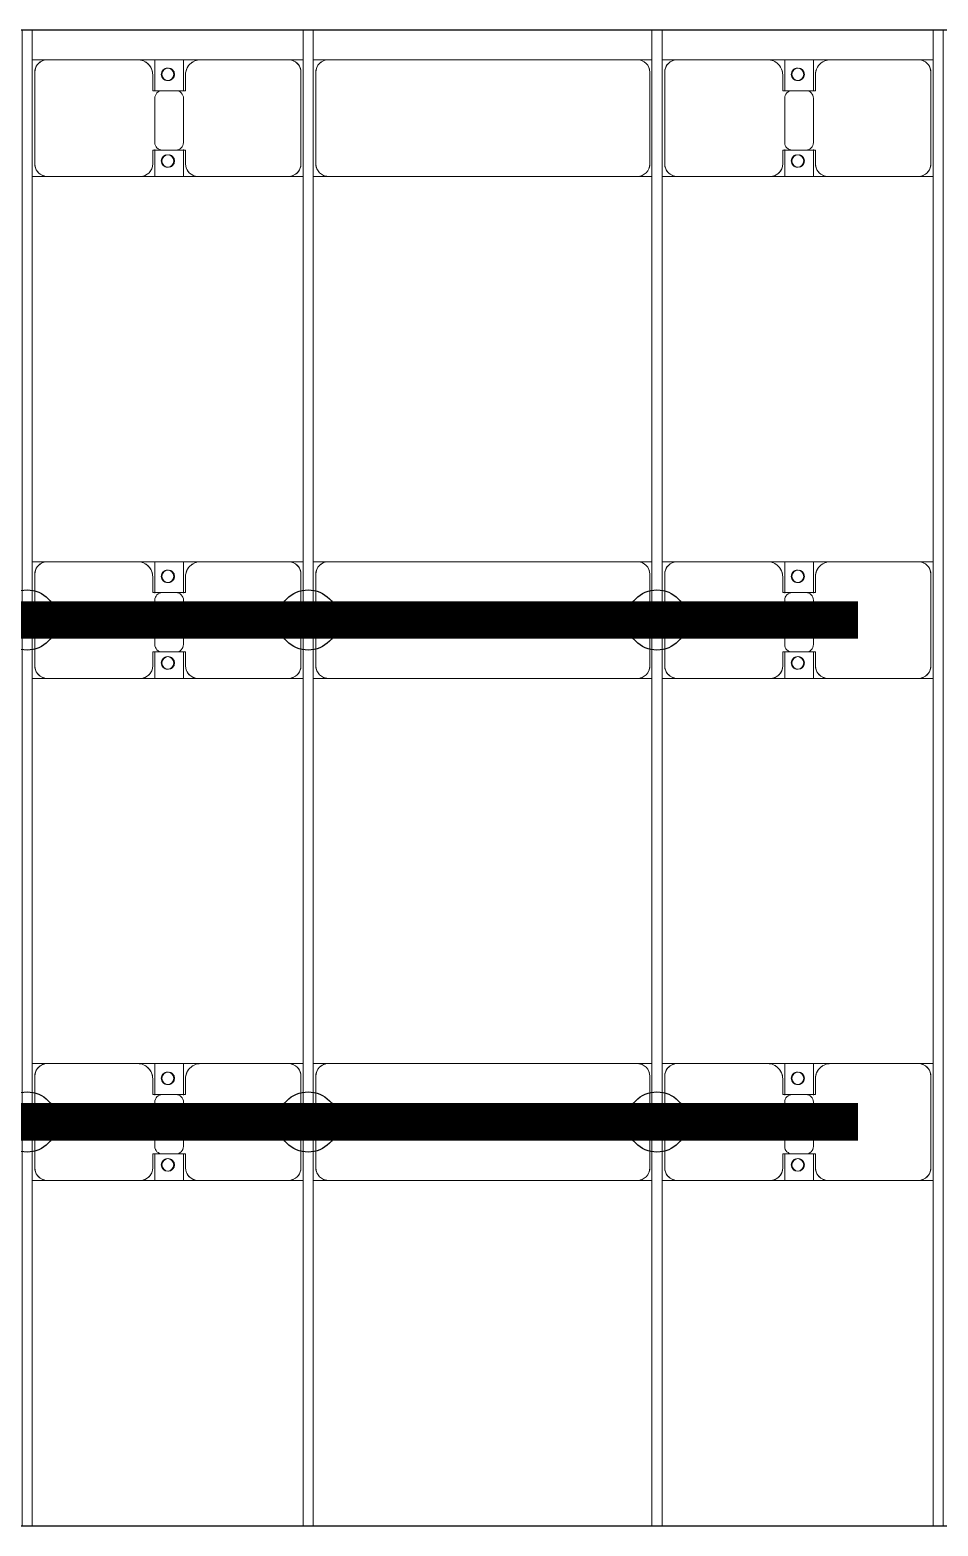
# Model space of a CAD drawing. Header units: millimetres. Extents: x -533732 to -130507, y -117886 to -23954.
# Drawn here: x -447527 to -443909, y -47746 to -41785 of the extents above; entities that cross this region are included whole.
import ezdxf

# ---------------------------------------------------------------- set-up
doc = ezdxf.new("R2010")
doc.units = ezdxf.units.MM
doc.layers.add('A-GENM', color=13, linetype='Continuous', lineweight=9)
doc.layers.add('S-BEAM', color=12, linetype='Continuous', lineweight=9)
doc.layers.add('GC-HOP 40x60 GIA CUONG', color=1, linetype='Continuous')

# ---------------------------------------------------------------- blocks, each defined once
blk = doc.blocks.new('Dai phao do pin - DẢI PHAO ĐỠ PIN-V37-BỐ TRÍ KHUNG KẾT CẤU BÈ PIN 06')
at = {"layer": 'A-GENM', "color": 7}
for p, q in [((3218.9, 241.6), (3279.7, 241.6)), ((3218.9, 241.6), (3279.7, 241.6)), ((3639.7, 241.6), (3279.7, 241.6)), ((3639.7, 241.6), (3822.2, 241.6)), ((3822.2, 241.6), (3639.7, 241.6)), ((3707.8, 241.6), (3890.3, 241.6)), ((3707.8, 116.2), (3707.8, 241.6)), ((3890.3, 241.6), (3707.8, 241.6)), ((3822.2, 241.6), (3822.2, 116.2)), ((4240.3, 241.6), (3890.3, 241.6)), ((4240.3, 241.6), (4298.9, 241.6)), ((4240.3, 241.6), (4298.9, 241.6)), ((4338.9, 241.6), (4399.7, 241.6)), ((4338.9, 241.6), (4399.7, 241.6)), ((5630.3, 241.6), (4399.7, 241.6)), ((5630.3, 241.6), (5688.9, 241.6)), ((5630.3, 241.6), (5688.9, 241.6)), ((5728.9, 241.6), (5789.7, 241.6)), ((5728.9, 241.6), (5789.7, 241.6)), ((6149.7, 241.6), (5789.7, 241.6)), ((6149.7, 241.6), (6332.2, 241.6)), ((6332.2, 241.6), (6149.7, 241.6)), ((6217.8, 241.6), (6400.3, 241.6)), ((6217.8, 116.2), (6217.8, 241.6)), ((6400.3, 241.6), (6217.8, 241.6)), ((6332.2, 241.6), (6332.2, 116.2)), ((6750.3, 241.6), (6400.3, 241.6)), ((6750.3, 241.6), (6808.9, 241.6)), ((6750.3, 241.6), (6808.9, 241.6)), ((3229.7, 191.6), (3229.7, -173.4)), ((3699.7, 118.2), (3699.7, 181.6)), ((3830.3, 181.6), (3830.3, 118.2)), ((4290.3, -173.4), (4290.3, 191.6)), ((4349.7, 191.6), (4349.7, -173.4)), ((5680.3, -173.4), (5680.3, 191.6)), ((5739.7, 191.6), (5739.7, -173.4)), ((6209.7, 118.2), (6209.7, 181.6)), ((6340.3, 181.6), (6340.3, 118.2)), ((6800.3, -173.4), (6800.3, 191.6)), ((3792.2, 118.2), (3699.7, 118.2)), ((3707.8, 88.2), (3707.8, -88.2)), ((3830.3, 118.2), (3737.8, 118.2)), ((3822.2, -88.2), (3822.2, 88.2)), ((6302.2, 118.2), (6209.7, 118.2)), ((6217.8, 88.2), (6217.8, -88.2)), ((6340.3, 118.2), (6247.8, 118.2)), ((6332.2, -88.2), (6332.2, 88.2)), ((3699.7, -173.4), (3699.7, -118.2)), ((3699.7, -118.2), (3792.2, -118.2)), ((3707.8, -223.4), (3707.8, -116.2)), ((3737.8, -118.2), (3830.3, -118.2)), ((3822.2, -116.2), (3822.2, -223.4)), ((3830.3, -118.2), (3830.3, -173.4)), ((6209.7, -173.4), (6209.7, -118.2)), ((6209.7, -118.2), (6302.2, -118.2)), ((6217.8, -223.4), (6217.8, -116.2)), ((6247.8, -118.2), (6340.3, -118.2)), ((6332.2, -116.2), (6332.2, -223.4)), ((6340.3, -118.2), (6340.3, -173.4)), ((3279.7, -223.4), (3218.9, -223.4)), ((3279.7, -223.4), (3218.9, -223.4)), ((3279.7, -223.4), (3649.7, -223.4)), ((3822.2, -223.4), (3649.7, -223.4)), ((3649.7, -223.4), (3822.2, -223.4)), ((3880.3, -223.4), (3707.8, -223.4)), ((3707.8, -223.4), (3880.3, -223.4)), ((3880.3, -223.4), (4240.3, -223.4)), ((4298.9, -223.4), (4240.3, -223.4)), ((4298.9, -223.4), (4240.3, -223.4)), ((4399.7, -223.4), (4338.9, -223.4)), ((4399.7, -223.4), (4338.9, -223.4)), ((4399.7, -223.4), (5630.3, -223.4)), ((5688.9, -223.4), (5630.3, -223.4)), ((5688.9, -223.4), (5630.3, -223.4)), ((5789.7, -223.4), (5728.9, -223.4)), ((5789.7, -223.4), (5728.9, -223.4)), ((5789.7, -223.4), (6159.7, -223.4)), ((6332.2, -223.4), (6159.7, -223.4)), ((6159.7, -223.4), (6332.2, -223.4)), ((6390.3, -223.4), (6217.8, -223.4)), ((6217.8, -223.4), (6390.3, -223.4)), ((6390.3, -223.4), (6750.3, -223.4)), ((6808.9, -223.4), (6750.3, -223.4)), ((6808.9, -223.4), (6750.3, -223.4))]:
    blk.add_line(p, q, dxfattribs=at)
for centre, radius, start, end in [((3279.7, 191.6), 50, 90, 180), ((3279.7, 191.6), 50, 105, 180), ((3639.7, 181.6), 60, 360, 90), ((3890.3, 181.6), 60, 90, 180), ((4240.3, 191.6), 50, 360, 90), ((4240.3, 191.6), 50, 360, 75), ((4399.7, 191.6), 50, 90, 180), ((4399.7, 191.6), 50, 105, 135), ((5630.3, 191.6), 50, 360, 90), ((5630.3, 191.6), 50, 60, 90), ((5789.7, 191.6), 50, 90, 180), ((5789.7, 191.6), 50, 105, 180), ((6149.7, 181.6), 60, 360, 90), ((6400.3, 181.6), 60, 90, 180), ((6750.3, 191.6), 50, 0, 90), ((6750.3, 191.6), 50, 0, 75), ((3639.7, 181.6), 60, 360, 60), ((3758.6, 183.2), 25, 0, 180), ((3758.6, 183.2), 25, 180, 0), ((3758.6, 183.2), 25, 360, 165), ((3761.4, 183.2), 25, 0, 180), ((3761.4, 183.2), 25, 90, 180), ((3761.4, 183.2), 25, 180, 0), ((3761.4, 183.2), 25, 180, 300), ((3758.6, 183.2), 25, 210, 360), ((3761.4, 183.2), 25, 15, 75), ((3890.3, 181.6), 60, 120, 180), ((4399.7, 191.6), 50, 165, 180), ((5630.3, 191.6), 50, 15, 30), ((6149.7, 181.6), 60, 360, 60), ((6268.6, 183.2), 25, 0, 180), ((6268.6, 183.2), 25, 180, 0), ((6268.6, 183.2), 25, 0, 165), ((6271.4, 183.2), 25, 0, 180), ((6271.4, 183.2), 25, 90, 180), ((6271.4, 183.2), 25, 180, 0), ((6271.4, 183.2), 25, 180, 300), ((6268.6, 183.2), 25, 210, 0), ((6271.4, 183.2), 25, 15, 75), ((6400.3, 181.6), 60, 120, 180), ((3761.4, 183.2), 25, 330, 345), ((6271.4, 183.2), 25, 330, 345), ((3737.8, 88.2), 30, 90, 180), ((3792.2, 88.2), 30, 360, 90), ((6247.8, 88.2), 30, 90, 180), ((6302.2, 88.2), 30, 0, 90), ((3737.8, -88.2), 30, 180, 270), ((3792.2, -88.2), 30, 270, 360), ((6247.8, -88.2), 30, 180, 270), ((6302.2, -88.2), 30, 270, 0), ((3279.7, -173.4), 50, 180, 270), ((3279.7, -173.4), 50, 180, 255), ((3649.7, -173.4), 50, 270, 360), ((3649.7, -173.4), 50, 285, 0), ((3758.6, -161.8), 25, 0, 180), ((3758.6, -161.8), 25, 180, 0), ((3758.6, -161.8), 25, 105, 165), ((3758.6, -161.8), 25, 195, 360), ((3761.4, -161.8), 25, 0, 180), ((3761.4, -161.8), 25, 105, 180), ((3761.4, -161.8), 25, 180, 360), ((3761.4, -161.8), 25, 180, 270), ((3758.6, -161.8), 25, 360, 75), ((3761.4, -161.8), 25, 15, 75), ((3761.4, -161.8), 25, 285, 345), ((3880.3, -173.4), 50, 180, 270), ((3880.3, -173.4), 50, 180, 255), ((4240.3, -173.4), 50, 270, 360), ((4240.3, -173.4), 50, 285, 360), ((4399.7, -173.4), 50, 180, 270), ((4399.7, -173.4), 50, 180, 210), ((5630.3, -173.4), 50, 270, 0), ((5630.3, -173.4), 50, 330, 360), ((5789.7, -173.4), 50, 180, 270), ((5789.7, -173.4), 50, 180, 255), ((6159.7, -173.4), 50, 270, 0), ((6159.7, -173.4), 50, 289.87822, 0), ((6268.6, -161.8), 25, 0, 180), ((6268.6, -161.8), 25, 180, 360), ((6268.6, -161.8), 25, 105, 165), ((6268.6, -161.8), 25, 195, 0), ((6271.4, -161.8), 25, 0, 180), ((6271.4, -161.8), 25, 105, 180), ((6271.4, -161.8), 25, 180, 0), ((6271.4, -161.8), 25, 180, 270), ((6268.6, -161.8), 25, 0, 75), ((6271.4, -161.8), 25, 15, 75), ((6271.4, -161.8), 25, 285, 345), ((6390.3, -173.4), 50, 180, 270), ((6390.3, -173.4), 50, 180, 255), ((6750.3, -173.4), 50, 270, 360), ((6750.3, -173.4), 50, 285, 360), ((4399.7, -173.4), 50, 240, 270), ((5630.3, -173.4), 50, 285, 300)]:
    blk.add_arc(centre, radius, start, end, dxfattribs=at)
blk = doc.blocks.new('Dai phao do pin - DẢI PHAO ĐỠ PIN-V39-BỐ TRÍ KHUNG KẾT CẤU BÈ PIN 06')
at = {"layer": 'A-GENM', "color": 7}
for p, q in [((3218.9, 241.6), (3279.7, 241.6)), ((3218.9, 241.6), (3279.7, 241.6)), ((3639.7, 241.6), (3279.7, 241.6)), ((3639.7, 241.6), (3822.2, 241.6)), ((3822.2, 241.6), (3639.7, 241.6)), ((3707.8, 241.6), (3890.3, 241.6)), ((3707.8, 116.2), (3707.8, 241.6)), ((3890.3, 241.6), (3707.8, 241.6)), ((3822.2, 241.6), (3822.2, 116.2)), ((4240.3, 241.6), (3890.3, 241.6)), ((4240.3, 241.6), (4298.9, 241.6)), ((4240.3, 241.6), (4298.9, 241.6)), ((4338.9, 241.6), (4399.7, 241.6)), ((4338.9, 241.6), (4399.7, 241.6)), ((5630.3, 241.6), (4399.7, 241.6)), ((5630.3, 241.6), (5688.9, 241.6)), ((5630.3, 241.6), (5688.9, 241.6)), ((5728.9, 241.6), (5789.7, 241.6)), ((5728.9, 241.6), (5789.7, 241.6)), ((6149.7, 241.6), (5789.7, 241.6)), ((6149.7, 241.6), (6332.2, 241.6)), ((6332.2, 241.6), (6149.7, 241.6)), ((6217.8, 241.6), (6400.3, 241.6)), ((6217.8, 116.2), (6217.8, 241.6)), ((6400.3, 241.6), (6217.8, 241.6)), ((6332.2, 241.6), (6332.2, 116.2)), ((6750.3, 241.6), (6400.3, 241.6)), ((6750.3, 241.6), (6808.9, 241.6)), ((6750.3, 241.6), (6808.9, 241.6)), ((3229.7, 191.6), (3229.7, -173.4)), ((3699.7, 118.2), (3699.7, 181.6)), ((3830.3, 181.6), (3830.3, 118.2)), ((4290.3, -173.4), (4290.3, 191.6)), ((4349.7, 191.6), (4349.7, -173.4)), ((5680.3, -173.4), (5680.3, 191.6)), ((5739.7, 191.6), (5739.7, -173.4)), ((6209.7, 118.2), (6209.7, 181.6)), ((6340.3, 181.6), (6340.3, 118.2)), ((6800.3, -173.4), (6800.3, 191.6)), ((3792.2, 118.2), (3699.7, 118.2)), ((3707.8, 88.2), (3707.8, -88.2)), ((3830.3, 118.2), (3737.8, 118.2)), ((3822.2, -88.2), (3822.2, 88.2)), ((6302.2, 118.2), (6209.7, 118.2)), ((6217.8, 88.2), (6217.8, -88.2)), ((6340.3, 118.2), (6247.8, 118.2)), ((6332.2, -88.2), (6332.2, 88.2)), ((3699.7, -173.4), (3699.7, -118.2)), ((3699.7, -118.2), (3792.2, -118.2)), ((3707.8, -223.4), (3707.8, -116.2)), ((3737.8, -118.2), (3830.3, -118.2)), ((3822.2, -116.2), (3822.2, -223.4)), ((3830.3, -118.2), (3830.3, -173.4)), ((6209.7, -173.4), (6209.7, -118.2)), ((6209.7, -118.2), (6302.2, -118.2)), ((6217.8, -223.4), (6217.8, -116.2)), ((6247.8, -118.2), (6340.3, -118.2)), ((6332.2, -116.2), (6332.2, -223.4)), ((6340.3, -118.2), (6340.3, -173.4)), ((3279.7, -223.4), (3218.9, -223.4)), ((3279.7, -223.4), (3218.9, -223.4)), ((3279.7, -223.4), (3649.7, -223.4)), ((3822.2, -223.4), (3649.7, -223.4)), ((3649.7, -223.4), (3822.2, -223.4)), ((3880.3, -223.4), (3707.8, -223.4)), ((3707.8, -223.4), (3880.3, -223.4)), ((3880.3, -223.4), (4240.3, -223.4)), ((4298.9, -223.4), (4240.3, -223.4)), ((4298.9, -223.4), (4240.3, -223.4)), ((4399.7, -223.4), (4338.9, -223.4)), ((4399.7, -223.4), (4338.9, -223.4)), ((4399.7, -223.4), (5630.3, -223.4)), ((5688.9, -223.4), (5630.3, -223.4)), ((5688.9, -223.4), (5630.3, -223.4)), ((5789.7, -223.4), (5728.9, -223.4)), ((5789.7, -223.4), (5728.9, -223.4)), ((5789.7, -223.4), (6159.7, -223.4)), ((6332.2, -223.4), (6159.7, -223.4)), ((6159.7, -223.4), (6332.2, -223.4)), ((6390.3, -223.4), (6217.8, -223.4)), ((6217.8, -223.4), (6390.3, -223.4)), ((6390.3, -223.4), (6750.3, -223.4)), ((6808.9, -223.4), (6750.3, -223.4)), ((6808.9, -223.4), (6750.3, -223.4))]:
    blk.add_line(p, q, dxfattribs=at)
for centre, radius, start, end in [((3279.7, 191.6), 50, 90, 180), ((3279.7, 191.6), 50, 105, 180), ((3639.7, 181.6), 60, 360, 90), ((3890.3, 181.6), 60, 90, 180), ((4240.3, 191.6), 50, 360, 90), ((4240.3, 191.6), 50, 360, 75), ((4399.7, 191.6), 50, 90, 180), ((4399.7, 191.6), 50, 105, 135), ((5630.3, 191.6), 50, 360, 90), ((5630.3, 191.6), 50, 60, 90), ((5789.7, 191.6), 50, 90, 180), ((5789.7, 191.6), 50, 105, 180), ((6149.7, 181.6), 60, 360, 90), ((6400.3, 181.6), 60, 90, 180), ((6750.3, 191.6), 50, 0, 90), ((6750.3, 191.6), 50, 0, 75), ((3639.7, 181.6), 60, 360, 60), ((3758.6, 183.2), 25, 0, 180), ((3758.6, 183.2), 25, 180, 0), ((3758.6, 183.2), 25, 360, 165), ((3761.4, 183.2), 25, 0, 180), ((3761.4, 183.2), 25, 90, 180), ((3761.4, 183.2), 25, 180, 0), ((3761.4, 183.2), 25, 180, 300), ((3758.6, 183.2), 25, 210, 360), ((3761.4, 183.2), 25, 15, 75), ((3890.3, 181.6), 60, 120, 180), ((4399.7, 191.6), 50, 165, 180), ((5630.3, 191.6), 50, 15, 30), ((6149.7, 181.6), 60, 360, 60), ((6268.6, 183.2), 25, 0, 180), ((6268.6, 183.2), 25, 180, 0), ((6268.6, 183.2), 25, 0, 165), ((6271.4, 183.2), 25, 0, 180), ((6271.4, 183.2), 25, 90, 180), ((6271.4, 183.2), 25, 180, 0), ((6271.4, 183.2), 25, 180, 300), ((6268.6, 183.2), 25, 210, 0), ((6271.4, 183.2), 25, 15, 75), ((6400.3, 181.6), 60, 120, 180), ((3761.4, 183.2), 25, 330, 345), ((6271.4, 183.2), 25, 330, 345), ((3737.8, 88.2), 30, 90, 180), ((3792.2, 88.2), 30, 360, 90), ((6247.8, 88.2), 30, 90, 180), ((6302.2, 88.2), 30, 0, 90), ((3737.8, -88.2), 30, 180, 270), ((3792.2, -88.2), 30, 270, 360), ((6247.8, -88.2), 30, 180, 270), ((6302.2, -88.2), 30, 270, 0), ((3279.7, -173.4), 50, 180, 270), ((3279.7, -173.4), 50, 180, 255), ((3649.7, -173.4), 50, 270, 360), ((3649.7, -173.4), 50, 285, 0), ((3758.6, -161.8), 25, 0, 180), ((3758.6, -161.8), 25, 180, 0), ((3758.6, -161.8), 25, 105, 165), ((3758.6, -161.8), 25, 195, 360), ((3761.4, -161.8), 25, 0, 180), ((3761.4, -161.8), 25, 105, 180), ((3761.4, -161.8), 25, 180, 360), ((3761.4, -161.8), 25, 180, 270), ((3758.6, -161.8), 25, 360, 75), ((3761.4, -161.8), 25, 15, 75), ((3761.4, -161.8), 25, 285, 345), ((3880.3, -173.4), 50, 180, 270), ((3880.3, -173.4), 50, 180, 255), ((4240.3, -173.4), 50, 270, 360), ((4240.3, -173.4), 50, 285, 360), ((4399.7, -173.4), 50, 180, 270), ((4399.7, -173.4), 50, 180, 210), ((5630.3, -173.4), 50, 270, 0), ((5630.3, -173.4), 50, 330, 360), ((5789.7, -173.4), 50, 180, 270), ((5789.7, -173.4), 50, 180, 255), ((6159.7, -173.4), 50, 270, 0), ((6159.7, -173.4), 50, 289.8887, 0), ((6268.6, -161.8), 25, 0, 180), ((6268.6, -161.8), 25, 180, 360), ((6268.6, -161.8), 25, 105, 165), ((6268.6, -161.8), 25, 195, 0), ((6271.4, -161.8), 25, 0, 180), ((6271.4, -161.8), 25, 105, 180), ((6271.4, -161.8), 25, 180, 0), ((6271.4, -161.8), 25, 180, 270), ((6268.6, -161.8), 25, 0, 75), ((6271.4, -161.8), 25, 15, 75), ((6271.4, -161.8), 25, 285, 345), ((6390.3, -173.4), 50, 180, 270), ((6390.3, -173.4), 50, 180, 255), ((6750.3, -173.4), 50, 270, 360), ((6750.3, -173.4), 50, 285, 360), ((4399.7, -173.4), 50, 240, 270), ((5630.3, -173.4), 50, 285, 300)]:
    blk.add_arc(centre, radius, start, end, dxfattribs=at)
blk = doc.blocks.new('Dai phao do pin - DẢI PHAO ĐỠ PIN-V41-BỐ TRÍ KHUNG KẾT CẤU BÈ PIN 06')
at = {"layer": 'A-GENM', "color": 7}
for p, q in [((3218.9, 241.6), (3279.7, 241.6)), ((3218.9, 241.6), (3279.7, 241.6)), ((3639.7, 241.6), (3279.7, 241.6)), ((3639.7, 241.6), (3822.2, 241.6)), ((3822.2, 241.6), (3639.7, 241.6)), ((3707.8, 241.6), (3890.3, 241.6)), ((3707.8, 116.2), (3707.8, 241.6)), ((3890.3, 241.6), (3707.8, 241.6)), ((3822.2, 241.6), (3822.2, 116.2)), ((4240.3, 241.6), (3890.3, 241.6)), ((4240.3, 241.6), (4298.9, 241.6)), ((4240.3, 241.6), (4298.9, 241.6)), ((4338.9, 241.6), (4399.7, 241.6)), ((4338.9, 241.6), (4399.7, 241.6)), ((5630.3, 241.6), (4399.7, 241.6)), ((5630.3, 241.6), (5688.9, 241.6)), ((5630.3, 241.6), (5688.9, 241.6)), ((5728.9, 241.6), (5789.7, 241.6)), ((5728.9, 241.6), (5789.7, 241.6)), ((6149.7, 241.6), (5789.7, 241.6)), ((6149.7, 241.6), (6332.2, 241.6)), ((6332.2, 241.6), (6149.7, 241.6)), ((6217.8, 241.6), (6400.3, 241.6)), ((6217.8, 116.2), (6217.8, 241.6)), ((6400.3, 241.6), (6217.8, 241.6)), ((6332.2, 241.6), (6332.2, 116.2)), ((6750.3, 241.6), (6400.3, 241.6)), ((6750.3, 241.6), (6808.9, 241.6)), ((6750.3, 241.6), (6808.9, 241.6)), ((3229.7, 191.6), (3229.7, -173.4)), ((3699.7, 118.2), (3699.7, 181.6)), ((3830.3, 181.6), (3830.3, 118.2)), ((4290.3, -173.4), (4290.3, 191.6)), ((4349.7, 191.6), (4349.7, -173.4)), ((5680.3, -173.4), (5680.3, 191.6)), ((5739.7, 191.6), (5739.7, -173.4)), ((6209.7, 118.2), (6209.7, 181.6)), ((6340.3, 181.6), (6340.3, 118.2)), ((6800.3, -173.4), (6800.3, 191.6)), ((3792.2, 118.2), (3699.7, 118.2)), ((3707.8, 88.2), (3707.8, -88.2)), ((3830.3, 118.2), (3737.8, 118.2)), ((3822.2, -88.2), (3822.2, 88.2)), ((6302.2, 118.2), (6209.7, 118.2)), ((6217.8, 88.2), (6217.8, -88.2)), ((6340.3, 118.2), (6247.8, 118.2)), ((6332.2, -88.2), (6332.2, 88.2)), ((3699.7, -173.4), (3699.7, -118.2)), ((3699.7, -118.2), (3792.2, -118.2)), ((3707.8, -223.4), (3707.8, -116.2)), ((3737.8, -118.2), (3830.3, -118.2)), ((3822.2, -116.2), (3822.2, -223.4)), ((3830.3, -118.2), (3830.3, -173.4)), ((6209.7, -173.4), (6209.7, -118.2)), ((6209.7, -118.2), (6302.2, -118.2)), ((6217.8, -223.4), (6217.8, -116.2)), ((6247.8, -118.2), (6340.3, -118.2)), ((6332.2, -116.2), (6332.2, -223.4)), ((6340.3, -118.2), (6340.3, -173.4)), ((3279.7, -223.4), (3218.9, -223.4)), ((3279.7, -223.4), (3218.9, -223.4)), ((3279.7, -223.4), (3649.7, -223.4)), ((3822.2, -223.4), (3649.7, -223.4)), ((3649.7, -223.4), (3822.2, -223.4)), ((3880.3, -223.4), (3707.8, -223.4)), ((3707.8, -223.4), (3880.3, -223.4)), ((3880.3, -223.4), (4240.3, -223.4)), ((4298.9, -223.4), (4240.3, -223.4)), ((4298.9, -223.4), (4240.3, -223.4)), ((4399.7, -223.4), (4338.9, -223.4)), ((4399.7, -223.4), (4338.9, -223.4)), ((4399.7, -223.4), (5630.3, -223.4)), ((5688.9, -223.4), (5630.3, -223.4)), ((5688.9, -223.4), (5630.3, -223.4)), ((5789.7, -223.4), (5728.9, -223.4)), ((5789.7, -223.4), (5728.9, -223.4)), ((5789.7, -223.4), (6159.7, -223.4)), ((6332.2, -223.4), (6159.7, -223.4)), ((6159.7, -223.4), (6332.2, -223.4)), ((6390.3, -223.4), (6217.8, -223.4)), ((6217.8, -223.4), (6390.3, -223.4)), ((6390.3, -223.4), (6750.3, -223.4)), ((6808.9, -223.4), (6750.3, -223.4)), ((6808.9, -223.4), (6750.3, -223.4))]:
    blk.add_line(p, q, dxfattribs=at)
for centre, radius, start, end in [((3279.7, 191.6), 50, 90, 180), ((3279.7, 191.6), 50, 105, 180), ((3639.7, 181.6), 60, 360, 90), ((3890.3, 181.6), 60, 90, 180), ((4240.3, 191.6), 50, 360, 90), ((4240.3, 191.6), 50, 360, 75), ((4399.7, 191.6), 50, 90, 180), ((4399.7, 191.6), 50, 105, 135), ((5630.3, 191.6), 50, 360, 90), ((5630.3, 191.6), 50, 60, 90), ((5789.7, 191.6), 50, 90, 180), ((5789.7, 191.6), 50, 105, 180), ((6149.7, 181.6), 60, 360, 90), ((6400.3, 181.6), 60, 90, 180), ((6750.3, 191.6), 50, 0, 90), ((6750.3, 191.6), 50, 0, 75), ((3639.7, 181.6), 60, 360, 60), ((3758.6, 183.2), 25, 0, 180), ((3758.6, 183.2), 25, 180, 0), ((3758.6, 183.2), 25, 360, 165), ((3761.4, 183.2), 25, 0, 180), ((3761.4, 183.2), 25, 90, 180), ((3761.4, 183.2), 25, 180, 0), ((3761.4, 183.2), 25, 180, 300), ((3758.6, 183.2), 25, 210, 360), ((3761.4, 183.2), 25, 15, 75), ((3890.3, 181.6), 60, 120, 180), ((4399.7, 191.6), 50, 165, 180), ((5630.3, 191.6), 50, 15, 30), ((6149.7, 181.6), 60, 360, 60), ((6268.6, 183.2), 25, 0, 180), ((6268.6, 183.2), 25, 180, 0), ((6268.6, 183.2), 25, 0, 165), ((6271.4, 183.2), 25, 0, 180), ((6271.4, 183.2), 25, 90, 180), ((6271.4, 183.2), 25, 180, 0), ((6271.4, 183.2), 25, 180, 300), ((6268.6, 183.2), 25, 210, 0), ((6271.4, 183.2), 25, 15, 75), ((6400.3, 181.6), 60, 120, 180), ((3761.4, 183.2), 25, 330, 345), ((6271.4, 183.2), 25, 330, 345), ((3737.8, 88.2), 30, 90, 180), ((3792.2, 88.2), 30, 360, 90), ((6247.8, 88.2), 30, 90, 180), ((6302.2, 88.2), 30, 0, 90), ((3737.8, -88.2), 30, 180, 270), ((3792.2, -88.2), 30, 270, 360), ((6247.8, -88.2), 30, 180, 270), ((6302.2, -88.2), 30, 270, 0), ((3279.7, -173.4), 50, 180, 270), ((3279.7, -173.4), 50, 180, 255), ((3649.7, -173.4), 50, 270, 360), ((3649.7, -173.4), 50, 285, 0), ((3758.6, -161.8), 25, 0, 180), ((3758.6, -161.8), 25, 180, 0), ((3758.6, -161.8), 25, 105, 165), ((3758.6, -161.8), 25, 195, 360), ((3761.4, -161.8), 25, 0, 180), ((3761.4, -161.8), 25, 105, 180), ((3761.4, -161.8), 25, 180, 360), ((3761.4, -161.8), 25, 180, 270), ((3758.6, -161.8), 25, 360, 75), ((3761.4, -161.8), 25, 15, 75), ((3761.4, -161.8), 25, 285, 345), ((3880.3, -173.4), 50, 180, 270), ((3880.3, -173.4), 50, 180, 255), ((4240.3, -173.4), 50, 270, 360), ((4240.3, -173.4), 50, 285, 360), ((4399.7, -173.4), 50, 180, 270), ((4399.7, -173.4), 50, 180, 210), ((5630.3, -173.4), 50, 270, 0), ((5630.3, -173.4), 50, 330, 360), ((5789.7, -173.4), 50, 180, 270), ((5789.7, -173.4), 50, 180, 255), ((6159.7, -173.4), 50, 270, 0), ((6159.7, -173.4), 50, 289.89918, 0), ((6268.6, -161.8), 25, 0, 180), ((6268.6, -161.8), 25, 180, 360), ((6268.6, -161.8), 25, 105, 165), ((6268.6, -161.8), 25, 195, 0), ((6271.4, -161.8), 25, 0, 180), ((6271.4, -161.8), 25, 105, 180), ((6271.4, -161.8), 25, 180, 0), ((6271.4, -161.8), 25, 180, 270), ((6268.6, -161.8), 25, 0, 75), ((6271.4, -161.8), 25, 15, 75), ((6271.4, -161.8), 25, 285, 345), ((6390.3, -173.4), 50, 180, 270), ((6390.3, -173.4), 50, 180, 255), ((6750.3, -173.4), 50, 270, 360), ((6750.3, -173.4), 50, 285, 360), ((4399.7, -173.4), 50, 240, 270), ((5630.3, -173.4), 50, 285, 300)]:
    blk.add_arc(centre, radius, start, end, dxfattribs=at)
blk = doc.blocks.new('Dầm C52 - Dầm C52-V31-BỐ TRÍ KHUNG KẾT CẤU BÈ PIN 06')
at = {"layer": 'S-BEAM', "color": 1}
for p, q in [((23386.7, 20), (29346.7, 20)), ((29346.7, -20), (23386.7, -20))]:
    blk.add_line(p, q, dxfattribs=at)
blk = doc.blocks.new('Dầm C52 - Hộp 40x60-19816-BỐ TRÍ KHUNG KẾT CẤU BÈ PIN 06')
at = {"layer": 'S-BEAM', "color": 3, "lineweight": 25}
for p, q in [((-145891.1, 20), (145891.1, 20)), ((145891.1, -20), (-145891.1, -20))]:
    blk.add_line(p, q, dxfattribs=at)
blk = doc.blocks.new('HOBANMONG_BEPIN 6_rvt-1-BỐ TRÍ KHUNG KẾT CẤU BÈ PIN 06')
at = {"layer": 'A-GENM', "color": 3, "lineweight": 25, "rotation": 359.9997586099392}
for name, p in [('Dai phao do pin - DẢI PHAO ĐỠ PIN-V37-BỐ TRÍ KHUNG KẾT CẤU BÈ PIN 06', (-450737.6, -42145.2)), ('Dai phao do pin - DẢI PHAO ĐỠ PIN-V39-BỐ TRÍ KHUNG KẾT CẤU BÈ PIN 06', (-450737.6, -44145.2)), ('Dai phao do pin - DẢI PHAO ĐỠ PIN-V41-BỐ TRÍ KHUNG KẾT CẤU BÈ PIN 06', (-450737.6, -46145.2))]:
    blk.add_blockref(name, p, dxfattribs=at)
at = {"layer": 'S-BEAM', "color": 3, "lineweight": 25}
for name, p, rotation in [('Dầm C52 - Dầm C52-V31-BỐ TRÍ KHUNG KẾT CẤU BÈ PIN 06', (-447538.8, -71131.9), 89.99975860989275), ('Dầm C52 - Dầm C52-V31-BỐ TRÍ KHUNG KẾT CẤU BÈ PIN 06', (-446418.8, -71131.9), 89.99975860989275), ('Dầm C52 - Dầm C52-V31-BỐ TRÍ KHUNG KẾT CẤU BÈ PIN 06', (-445028.8, -71131.9), 89.99975860989275), ('Dầm C52 - Dầm C52-V31-BỐ TRÍ KHUNG KẾT CẤU BÈ PIN 06', (-443908.8, -71131.9), 89.99975860989275), ('Dầm C52 - Hộp 40x60-19816-BỐ TRÍ KHUNG KẾT CẤU BÈ PIN 06', (-380339.8, -41765.5), 359.9997586099392), ('Dầm C52 - Hộp 40x60-19816-BỐ TRÍ KHUNG KẾT CẤU BÈ PIN 06', (-380339.8, -47765.5), 359.9997586099392)]:
    blk.add_blockref(name, p, dxfattribs=dict(at, rotation=rotation))

msp = doc.modelspace()

# ---------------------------------------------------------------- linework, layer by layer
at = {"layer": 'GC-HOP 40x60 GIA CUONG', "const_width": 150}
for points in [[(-459227.8, -44136), (-444227.8, -44136)], [(-459227.8, -46136), (-444227.8, -46136)]]:
    msp.add_lwpolyline(points, dxfattribs=at)
at = {"layer": 'GC-HOP 40x60 GIA CUONG'}
for centre in [(-447538.8, -44136), (-446418.8, -44136), (-445028.8, -44136), (-447538.8, -46136), (-446418.8, -46136), (-445028.8, -46136)]:
    msp.add_circle(centre, 120, dxfattribs=at)

# ---------------------------------------------------------------- block references
at = {"lineweight": 5}
msp.add_blockref('HOBANMONG_BEPIN 6_rvt-1-BỐ TRÍ KHUNG KẾT CẤU BÈ PIN 06', (0, 0), dxfattribs=at)

doc.saveas('drawing.dxf')
